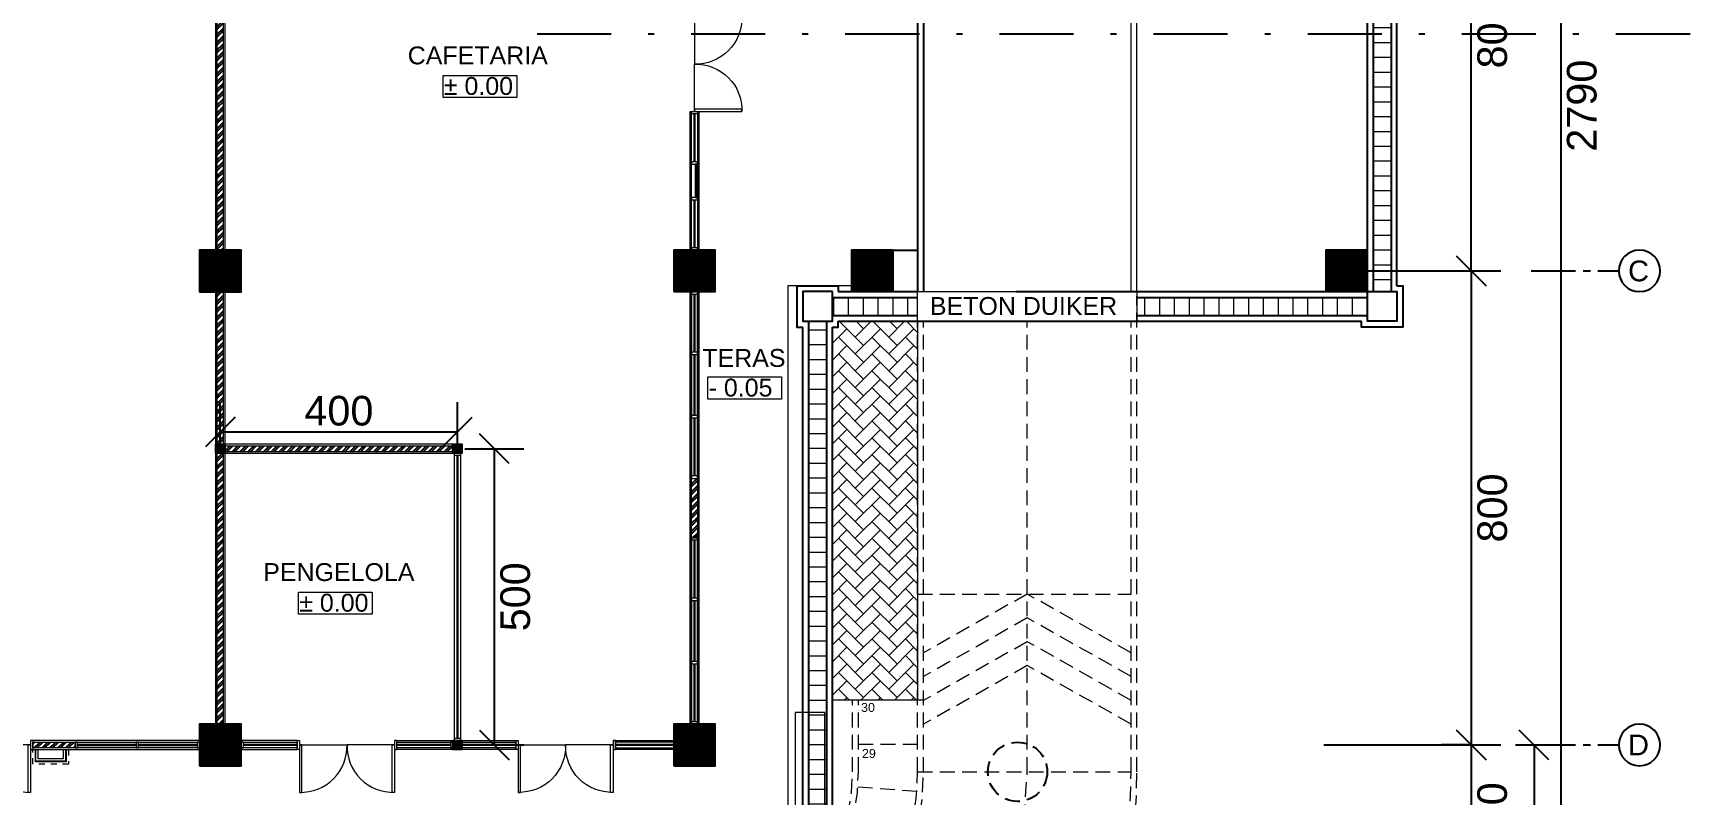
# Model space of a CAD drawing. Header units: inches. Extents: x 249 to 1192, y -18 to 440.
# Drawn here: x 794.19 to 822.01, y 248.33 to 261.19 of the extents above; entities that cross this region are included whole.
import ezdxf
from ezdxf.enums import TextEntityAlignment as Align

# ---------------------------------------------------------------- set-up
doc = ezdxf.new("R2010")
doc.units = ezdxf.units.IN
doc.header["$MEASUREMENT"] = 0
for name, pattern in [('CENTER2', [1.125, 0.75, -0.125, 0.125, -0.125]), ('DASHDOT', [1, 0.5, -0.25, 0, -0.25]), ('DASHED2', [0.375, 0.25, -0.125]), ('HIDDEN', [0.375, 0.25, -0.125])]:
    doc.linetypes.add(name, pattern=pattern)
for name, color, linetype, lineweight in [('ARSIR BETON', 8, 'Continuous', 0), ('ARSIR WARNA', 66, 'Continuous', 0), ('DIMENSI', 85, 'Continuous', 20), ('DINDING', 6, 'Continuous', 0), ('DINDING2', 137, 'Continuous', 20), ('KACA', 141, 'Continuous', 30), ('KUSEN', 16, 'Continuous', 15), ('PARTISI', 113, 'Continuous', 15), ('TEXT (KET. RUANG)', 7, 'Continuous', 5), ('TEXT (KETERANGAN)', 7, 'Continuous', 25)]:
    doc.layers.add(name, color=color, linetype=linetype, lineweight=lineweight)
for name, color, linetype in [('ARSIR DINDING', 64, 'Continuous'), ('AS', 15, 'CENTER2'), ('KANSTEEN', 204, 'Continuous'), ('KOLOM', 5, 'Continuous'), ('SALURAN', 117, 'Continuous')]:
    doc.layers.add(name, color=color, linetype=linetype)
doc.styles.add('S', font='SIMPLEX', dxfattribs={"width": 1.1})
doc.styles.get("Standard").update_dxf_attribs({"font": 'arial.ttf'})
doc.dimstyles.new('UK. GDG PERTEMUAN', dxfattribs={"dimtxt": 0.5, "dimasz": 0.5, "dimexe": 0.5, "dimexo": 0.05, "dimgap": 0.1, "dimtad": 2, "dimdec": 0, "dimlfac": 100, "dimzin": 0, "dimdsep": 46, "dimtxsty": 'Standard', "dimblk": 'OBLIQUE', "dimcen": 0.09, "dimclrd": 8, "dimclre": 256, "dimclrt": 256, "dimadec": 0, "dimazin": 0, "dimtfac": 1, "dimtdec": 0, "dimtofl": 0, "dimtmove": 0, "dimatfit": 3, "dimldrblk": 'OBLIQUE', "dimfxl": 0, "dimtolj": 1, "dimtzin": 0, "dimarcsym": 0})

# ---------------------------------------------------------------- blocks, each defined once
blk = doc.blocks.new('K1')
at = {"layer": 'ARSIR BETON'}
h = blk.add_hatch(dxfattribs=at)
h.set_pattern_fill('ANSI37', color=256, scale=0.15, style=0)
h.set_pattern_definition([(45, (258.37489, 277.120751), (-0.01325825, 0.01325825), []), (135, (258.37489, 277.120751), (-0.01325825, -0.01325825), [])])
h.paths.add_polyline_path([(259.125, 277.171), (259.125, 277.871), (258.425, 277.871), (258.425, 277.171)])
at = {"layer": 'KOLOM'}
blk.add_lwpolyline([(258.425, 277.171), (259.125, 277.171), (259.125, 277.871), (258.425, 277.871)], close=True, dxfattribs=at)
for points in [[(258.725, 277.571), (258.825, 277.471)], [(258.725, 277.471), (258.825, 277.571)]]:
    blk.add_lwpolyline(points, dxfattribs=at)
blk = doc.blocks.new('ELV. %%p 0.00')
at = {"layer": 'TEXT (KET. RUANG)', "color": 1}
blk.add_lwpolyline([(129.653, 342.974), (130.895, 342.974), (130.895, 342.601), (129.653, 342.601)], close=True, dxfattribs=at)
at = {"layer": 'TEXT (KET. RUANG)'}
blk.add_text('%%P 0.00', height=0.3015, dxfattribs=at).set_placement((129.664, 342.645))
blk = doc.blocks.new('P1')
for points in [[(-56.664, 234.186), (-56.664, 234.986), (-56.624, 234.986), (-56.624, 234.186), (-56.664, 234.186)], [(-55.064, 234.186), (-55.064, 234.986), (-55.104, 234.986), (-55.104, 234.186), (-55.064, 234.186)], [(-56.664, 234.186), (-55.864, 234.186)], [(-55.064, 234.186), (-55.864, 234.186)]]:
    blk.add_lwpolyline(points)
for points in [[(-56.704, 234.111), (-56.664, 234.111), (-56.664, 234.261), (-56.704, 234.261)], [(-55.024, 234.111), (-55.064, 234.111), (-55.064, 234.261), (-55.024, 234.261)]]:
    blk.add_lwpolyline(points, close=True)
for centre, start, end in [((-56.644, 234.206), 358.5312, 91.4688), ((-55.084, 234.206), 88.5312, 181.4688)]:
    blk.add_arc(centre, 0.78, start, end)
blk = doc.blocks.new('K2')
at = {"layer": 'ARSIR BETON'}
h = blk.add_hatch(dxfattribs=at)
h.set_pattern_fill('ANSI37', color=256, scale=0.1, style=0)
h.set_pattern_definition([(45, (-38.743626, 268.082874), (-0.0088388, 0.0088388), []), (135, (-38.743626, 268.082874), (-0.0088388, -0.0088388), [])])
h.paths.add_polyline_path([(-38.594, 268.233), (-38.744, 268.233), (-38.744, 268.083), (-38.594, 268.083)])
at = {"layer": 'KOLOM'}
blk.add_lwpolyline([(-38.744, 268.083), (-38.594, 268.083), (-38.594, 268.233), (-38.744, 268.233)], close=True, dxfattribs=at)
blk = doc.blocks.new('LT1')
at = {"layer": 'ARSIR DINDING'}
h = blk.add_hatch(dxfattribs=at)
h.set_pattern_fill('ANSI32', color=256, scale=0.25, style=0)
h.set_pattern_definition([(45, (719.057825, 114.5072), (-0.06629126, 0.06629126), []), (45, (719.10202, 114.5072), (-0.06629126, 0.06629126), [])])
h.paths.add_polyline_path([(723.033, 119.107), (719.183, 119.107), (719.183, 119.207), (723.033, 119.207)])
h.paths.add_polyline_path([(719.158, 114.507), (719.058, 114.507), (719.058, 129.807), (719.158, 129.807)])
h = blk.add_hatch(dxfattribs=at)
h.set_pattern_fill('ANSI32', color=256, scale=0.25, style=0)
h.set_pattern_definition([(45, (727.05808, 117.65746), (-0.066291, 0.066291), []), (45, (727.102275, 117.65746), (-0.066291, 0.066291), [])])
h.paths.add_polyline_path([(727.158, 118.657), (727.058, 118.657), (727.058, 117.657), (727.158, 117.657)])
h = blk.add_hatch(dxfattribs=at)
h.set_pattern_fill('ANSI32', color=256, scale=0.25, style=0)
h.set_pattern_definition([(45, (713.55808, 114.10694), (-0.0662913, 0.0662913), []), (45, (713.602275, 114.10694), (-0.0662913, 0.0662913), [])])
h.paths.add_polyline_path([(714.268, 114.207), (713.558, 114.207), (713.558, 114.107), (714.268, 114.107)])
h.paths.add_polyline_path([(716.658, 114.207), (715.948, 114.207), (715.948, 114.107), (716.658, 114.107)])
at = {"layer": 'ARSIR WARNA'}
h = blk.add_hatch(dxfattribs=at)
h.set_pattern_fill('AR-HBONE', color=15, scale=0.05, style=0)
h.set_pattern_definition([(45, (729.43257, 114.91391), (2e-17, 0.282843), [0.6, -0.2]), (135, (729.57399, 115.05533), (2e-17, 0.282843), [0.6, -0.2])])
h.paths.add_polyline_path([(729.772, 114.914), (729.433, 114.914), (729.433, 121.208), (729.533, 121.208), (729.533, 121.308), (730.872, 121.307), (730.872, 114.914)])
at = {"layer": 'DINDING2'}
h = blk.add_hatch(dxfattribs=at)
h.set_pattern_fill('_USER', color=23, scale=0.25, angle=90, style=0, pattern_type=0)
h.set_pattern_definition([(4e-15, (738.5591, 123.77625), (2e-17, -0.25), [])])
h.paths.add_polyline_path([(738.559, 121.808), (738.859, 121.808), (738.859, 142.656), (738.558, 142.656)])
h = blk.add_hatch(dxfattribs=at)
h.set_pattern_fill('_USER', color=23, scale=0.25, angle=90, style=0, pattern_type=0)
h.set_pattern_definition([(90, (711.45085, 121.40746), (-0.25, 2e-17), [])])
h.paths.add_polyline_path([(734.572, 121.707), (734.572, 121.407), (738.458, 121.407), (738.458, 121.707)])
h.paths.add_polyline_path([(730.872, 121.407), (730.872, 121.707), (729.433, 121.707), (729.433, 121.407)])
h = blk.add_hatch(dxfattribs=at)
h.set_pattern_fill('_USER', color=23, scale=0.25, angle=90, style=0, pattern_type=0)
h.set_pattern_definition([(4e-15, (729.0336, 106.67728), (2e-17, -0.25), [])])
h.paths.add_polyline_path([(729.033, 111.407), (729.334, 111.407), (729.334, 121.408), (729.033, 121.308)])
blk.add_lwpolyline([(727.058, 117.657), (727.158, 117.657), (727.158, 114.507), (727.058, 114.507)], close=True)
at = {"layer": 'ARSIR WARNA', "color": 15}
blk.add_lwpolyline([(729.772, 114.914), (729.433, 114.914), (729.433, 121.208), (729.533, 121.208), (729.533, 121.308), (730.872, 121.307), (730.872, 114.914)], close=True, dxfattribs=at)
at = {"layer": 'AS', "linetype": 'HIDDEN'}
blk.add_circle((732.558, 113.704), 0.5, dxfattribs=at)
at = {"layer": 'DINDING'}
blk.add_line((728.683, 121.908), (728.683, 111.657), dxfattribs=at)
for points in [[(734.472, 121.808), (734.472, 130.157)], [(734.572, 121.808), (734.572, 130.157)], [(730.872, 122.507), (730.872, 129.807), (728.683, 129.807)], [(727.183, 124.807), (727.183, 114.507), (727.033, 114.507), (727.033, 124.807)], [(729.758, 121.908), (728.683, 121.908)], [(729.333, 121.308), (729.333, 121.307)], [(738.858, 121.308), (738.858, 121.307)]]:
    blk.add_lwpolyline(points, dxfattribs=at)
for points in [[(719.033, 129.807), (719.183, 129.807), (719.183, 114.507), (719.033, 114.507)], [(734.572, 121.307), (730.872, 121.307), (730.872, 121.808), (734.572, 121.808)], [(719.183, 119.082), (723.033, 119.082), (723.033, 119.232), (719.183, 119.232)], [(725.908, 111.307), (729.308, 111.307), (729.308, 114.707), (728.808, 114.707), (728.808, 111.807), (725.908, 111.807)], [(715.948, 114.082), (720.406, 114.082), (720.406, 114.232), (715.948, 114.232)], [(722.086, 114.232), (724.093, 114.232), (724.093, 114.082), (722.086, 114.082)], [(725.773, 114.232), (726.758, 114.232), (726.758, 114.082), (725.773, 114.082)]]:
    blk.add_lwpolyline(points, close=True, dxfattribs=at)
at = {"layer": 'DINDING', "linetype": 'DASHED2'}
for points in [[(726.498, 109.206, 0.406069), (730.872, 113.704), (730.872, 121.732)], [(726.601, 105.507, 0.406069), (734.572, 113.704), (734.572, 121.732)], [(726.498, 107.356, 0.398259), (732.722, 113.704), (732.722, 121.307)], [(726.501, 109.106, 0.406069), (730.972, 113.704), (730.972, 121.307)], [(726.598, 105.607, 0.406069), (734.472, 113.704), (734.472, 121.307)], [(726.467, 110.305, 0.406069), (729.772, 113.704), (729.772, 114.914)], [(726.47, 110.205, 0.406069), (729.872, 113.704), (729.872, 114.914)]]:
    blk.add_lwpolyline(points, format="xyb", dxfattribs=at)
for points in [[(730.872, 116.704), (734.472, 116.704)], [(734.472, 115.715), (732.722, 116.704), (730.972, 115.715)], [(734.472, 115.313), (732.722, 116.302), (730.972, 115.313)], [(734.472, 114.91), (732.722, 115.9), (730.972, 114.91)], [(734.472, 114.508), (732.722, 115.497), (730.972, 114.508)], [(730.972, 114.914), (729.772, 114.914)], [(730.872, 114.164), (729.872, 114.164)], [(730.872, 113.704), (734.472, 113.704)], [(729.863, 113.45), (730.86, 113.377)]]:
    blk.add_lwpolyline(points, dxfattribs=at)
at = {"layer": 'DINDING2'}
for points in [[(719.158, 114.507), (719.058, 114.507), (719.058, 129.807), (719.158, 129.807)], [(723.033, 119.107), (719.183, 119.107), (719.183, 119.207), (723.033, 119.207)], [(723.158, 114.232), (723.058, 114.232), (723.058, 119.082), (723.158, 119.082)], [(718.758, 114.107), (715.948, 114.107), (715.948, 114.207), (718.758, 114.207)], [(720.406, 114.107), (719.458, 114.107), (719.458, 114.207), (720.406, 114.207)], [(724.093, 114.107), (722.086, 114.107), (722.086, 114.207), (724.093, 114.207)], [(726.758, 114.207), (725.773, 114.207), (725.773, 114.107), (726.758, 114.107)]]:
    blk.add_lwpolyline(points, close=True, dxfattribs=at)
blk.add_lwpolyline([(727.158, 124.807), (727.158, 114.507), (727.058, 114.507), (727.058, 124.807)], dxfattribs=at)
at = {"layer": 'KACA'}
for points in [[(727.108, 123.997), (727.108, 124.807)], [(727.138, 123.397), (727.138, 123.957)], [(727.108, 122.547), (727.108, 123.357)], [(727.108, 121.767), (727.108, 120.787)], [(727.108, 120.747), (727.108, 119.717)], [(727.108, 119.677), (727.108, 118.697)], [(723.108, 119.042), (723.108, 114.272)], [(727.108, 117.617), (727.108, 116.637)], [(727.108, 116.597), (727.108, 115.567)], [(727.108, 115.527), (727.108, 114.547)], [(719.498, 114.157), (720.406, 114.157)], [(722.086, 114.157), (722.993, 114.157)], [(723.183, 114.157), (724.093, 114.157)], [(725.773, 114.157), (726.758, 114.157)]]:
    blk.add_lwpolyline(points, dxfattribs=at)
for points in [[(716.698, 114.162), (717.688, 114.162), (717.688, 114.152), (716.698, 114.152)], [(718.718, 114.162), (717.728, 114.162), (717.728, 114.152), (718.718, 114.152)]]:
    blk.add_lwpolyline(points, close=True, dxfattribs=at)
at = {"layer": 'KANSTEEN'}
for points in [[(725.458, 138.507), (728.972, 138.507, -0.414214), (730.972, 136.507), (730.972, 121.808)], [(725.458, 138.407), (728.872, 138.407, -0.414214), (730.872, 136.407), (730.872, 121.808)]]:
    blk.add_lwpolyline(points, format="xyb", dxfattribs=at)
blk.add_lwpolyline([(730.458, 122.507), (730.872, 122.507)], dxfattribs=at)
at = {"layer": 'KUSEN'}
for points in [[(727.058, 124.847), (727.158, 124.847), (727.158, 122.507), (727.058, 122.507)], [(727.118, 123.397), (727.158, 123.397), (727.158, 123.957), (727.118, 123.957)], [(727.058, 118.657), (727.158, 118.657), (727.158, 121.807), (727.058, 121.807)], [(723.058, 119.082), (723.158, 119.082), (723.158, 114.232), (723.058, 114.232)], [(723.058, 119.082), (723.158, 119.082), (723.158, 119.042), (723.058, 119.042)], [(727.058, 114.507), (727.158, 114.507), (727.158, 117.657), (727.058, 117.657)], [(718.758, 114.107), (716.658, 114.107), (716.658, 114.207), (718.758, 114.207)], [(719.498, 114.207), (719.458, 114.207), (719.458, 114.107), (719.498, 114.107)], [(720.406, 114.107), (719.498, 114.107), (719.498, 114.207), (720.406, 114.207)], [(722.086, 114.207), (722.993, 114.207), (722.993, 114.107), (722.086, 114.107)], [(722.993, 114.107), (723.033, 114.107), (723.033, 114.207), (722.993, 114.207)], [(723.058, 114.272), (723.158, 114.272), (723.158, 114.232), (723.058, 114.232)]]:
    blk.add_lwpolyline(points, close=True, dxfattribs=at)
for points in [[(727.058, 123.957), (727.158, 123.957), (727.158, 123.997), (727.058, 123.997), (727.058, 123.957)], [(727.058, 123.357), (727.158, 123.357), (727.158, 123.397), (727.058, 123.397), (727.058, 123.357)], [(727.058, 122.507), (727.158, 122.507), (727.158, 122.547), (727.058, 122.547), (727.058, 122.507)], [(727.058, 121.767), (727.158, 121.767), (727.158, 121.807), (727.058, 121.807), (727.058, 121.767)], [(727.058, 120.747), (727.158, 120.747), (727.158, 120.787), (727.058, 120.787), (727.058, 120.747)], [(727.058, 119.677), (727.158, 119.677), (727.158, 119.717), (727.058, 119.717), (727.058, 119.677)], [(727.058, 118.657), (727.158, 118.657), (727.158, 118.697), (727.058, 118.697), (727.058, 118.657)], [(727.058, 117.617), (727.158, 117.617), (727.158, 117.657), (727.058, 117.657), (727.058, 117.617)], [(727.058, 116.597), (727.158, 116.597), (727.158, 116.637), (727.058, 116.637), (727.058, 116.597)], [(727.058, 115.527), (727.158, 115.527), (727.158, 115.567), (727.058, 115.567), (727.058, 115.527)], [(727.058, 114.507), (727.158, 114.507), (727.158, 114.547), (727.058, 114.547), (727.058, 114.507)], [(716.698, 114.107), (716.698, 114.207), (716.658, 114.207), (716.658, 114.107), (716.698, 114.107)], [(717.728, 114.107), (717.728, 114.207), (717.688, 114.207), (717.688, 114.107), (717.728, 114.107)], [(718.758, 114.107), (718.758, 114.207), (718.718, 114.207), (718.718, 114.107), (718.758, 114.107)]]:
    blk.add_lwpolyline(points, dxfattribs=at)
at = {"layer": 'PARTISI', "linetype": 'DASHED2', "ltscale": 0.1}
blk.add_lwpolyline([(716.548, 114.082), (716.548, 113.832), (715.948, 113.832), (715.948, 114.082)], dxfattribs=at)
at = {"layer": 'PARTISI'}
for points in [[(716.508, 114.082), (716.508, 113.872), (715.988, 113.872), (715.988, 114.082)], [(716.498, 114.082), (716.498, 113.882), (715.998, 113.882), (715.998, 114.082)], [(716.458, 114.082), (716.458, 113.922), (716.038, 113.922), (716.038, 114.082)]]:
    blk.add_lwpolyline(points, dxfattribs=at)
at = {"layer": 'SALURAN'}
for points in [[(738.458, 121.308), (738.458, 143.157)], [(738.958, 121.908), (738.958, 143.157)], [(738.558, 142.656), (738.558, 121.808)], [(738.858, 142.656), (738.858, 121.808)], [(728.833, 121.908), (728.833, 121.208), (728.933, 121.208)], [(728.833, 121.908), (729.533, 121.908), (729.533, 121.808)], [(738.958, 121.908), (739.058, 121.908), (739.058, 121.208), (738.358, 121.208), (738.358, 121.308)], [(729.433, 121.707), (730.872, 121.707)], [(729.533, 121.808), (730.872, 121.808)], [(732.533, 121.808), (738.958, 121.808)], [(734.572, 121.707), (738.458, 121.707)], [(729.033, 121.308), (729.033, 121.307)], [(729.033, 121.308), (729.033, 111.407)], [(729.333, 121.308), (729.333, 111.407)], [(729.433, 121.407), (730.872, 121.407)], [(729.433, 121.208), (729.533, 121.208), (729.533, 121.308)], [(729.533, 121.307), (738.358, 121.307)], [(734.572, 121.407), (738.458, 121.407)], [(728.933, 111.507), (728.933, 121.208)], [(729.433, 111.507), (729.433, 121.208)]]:
    blk.add_lwpolyline(points, dxfattribs=at)
for points in [[(729.433, 121.808), (728.933, 121.808), (728.933, 121.308), (729.433, 121.308)], [(738.458, 121.808), (738.958, 121.808), (738.958, 121.308), (738.458, 121.308)]]:
    blk.add_lwpolyline(points, close=True, dxfattribs=at)
at = {"layer": 'TEXT (KET. RUANG)', "color": 1}
blk.add_lwpolyline([(727.334, 120.368), (728.577, 120.368), (728.577, 119.995), (727.334, 119.995)], close=True, dxfattribs=at)
for p in [(593.215, -217.517), (590.776, -226.238)]:
    blk.add_blockref('ELV. %%p 0.00', p)
at = {"xscale": -1, "rotation": 180}
for p in [(757.776, 387.315), (761.777, 387.315), (761.777, 382.315)]:
    blk.add_blockref('K2', p, dxfattribs=at)
at = {"layer": 'KOLOM'}
for p in [(460.333, -155.364), (468.333, -155.363), (471.333, -155.363), (479.333, -155.363), (460.333, -163.364), (468.333, -163.363)]:
    blk.add_blockref('K1', p, dxfattribs=at)
at = {"layer": 'KUSEN', "xscale": -1}
for p, rotation in [((492.922, 181.511), 270), ((780.797, 348.343), 180)]:
    blk.add_blockref('P1', p, dxfattribs=dict(at, rotation=rotation))
at = {"layer": 'KUSEN', "rotation": 179.9999999999999}
for p in [(659.245, 348.343), (665.382, 348.343)]:
    blk.add_blockref('P1', p, dxfattribs=at)
at = {"layer": 'TEXT (KET. RUANG)'}
for s, height, p in [('CAFETARIA', 0.3015, (722.27, 125.644)), ('BETON DUIKER', 0.3015, (731.078, 121.415)), ('TERAS', 0.3015, (727.239, 120.538)), ('- 0.05', 0.3015, (727.346, 120.038)), ('PENGELOLA', 0.3015, (719.832, 116.924)), ('30', 0.1507, (729.917, 114.715)), ('29', 0.1507, (729.932, 113.939))]:
    blk.add_text(s, height=height, dxfattribs=at).set_placement(p)
blk = doc.blocks.new('_Oblique')
at = {"color": 0, "linetype": 'ByBlock', "lineweight": -2}
blk.add_line((-0.5, -0.5), (0.5, 0.5), dxfattribs=at)
blk = doc.blocks.new('*D230')
at = {"layer": 'DEFPOINTS', "color": 0}
for p in [(816.353, 265.171), (818.456, 265.171), (816.353, 257.171)]:
    blk.add_point(p, dxfattribs=at)
at = {"layer": 'DIMENSI', "lineweight": -2}
for p, q in [((816.403, 265.171), (818.956, 265.171)), ((816.403, 257.171), (818.956, 257.171))]:
    blk.add_line(p, q, dxfattribs=at)
at = {"layer": 'DIMENSI', "color": 8, "lineweight": -2}
blk.add_line((818.456, 257.171), (818.456, 265.171), dxfattribs=at)
at = {"layer": 'DIMENSI', "color": 8, "lineweight": -2, "xscale": 0.5, "yscale": 0.5, "zscale": 0.5}
for p, rotation in [((818.456, 265.171), 90), ((818.456, 257.171), 270)]:
    blk.add_blockref('_Oblique', p, dxfattribs=dict(at, rotation=rotation))
at = {"layer": 'DIMENSI', "insert": (818.811, 261.171), "char_height": 0.5, "attachment_point": 5, "rotation": 90}
blk.add_mtext('\\A1;800', dxfattribs=at)
blk = doc.blocks.new('*D231')
at = {"layer": 'DEFPOINTS', "color": 0}
for p in [(816.353, 257.171), (815.918, 249.171), (818.456, 249.171)]:
    blk.add_point(p, dxfattribs=at)
at = {"layer": 'DIMENSI', "lineweight": -2}
for p, q in [((816.403, 257.171), (818.956, 257.171)), ((815.968, 249.171), (818.956, 249.171))]:
    blk.add_line(p, q, dxfattribs=at)
at = {"layer": 'DIMENSI', "color": 8, "lineweight": -2}
blk.add_line((818.456, 257.171), (818.456, 249.171), dxfattribs=at)
at = {"layer": 'DIMENSI', "color": 8, "lineweight": -2, "xscale": 0.5, "yscale": 0.5, "zscale": 0.5}
for p, rotation in [((818.456, 257.171), 90), ((818.456, 249.171), 270)]:
    blk.add_blockref('_Oblique', p, dxfattribs=dict(at, rotation=rotation))
at = {"layer": 'DIMENSI', "insert": (818.811, 253.171), "char_height": 0.5, "attachment_point": 5, "rotation": 90}
blk.add_mtext('\\A1;800', dxfattribs=at)
blk = doc.blocks.new('*D232')
at = {"layer": 'DEFPOINTS', "color": 0}
for p in [(818.456, 249.171), (815.918, 246.746), (818.456, 246.746)]:
    blk.add_point(p, dxfattribs=at)
at = {"layer": 'DIMENSI', "lineweight": -2}
for p, q in [((818.406, 249.171), (817.956, 249.171)), ((815.968, 246.746), (818.956, 246.746))]:
    blk.add_line(p, q, dxfattribs=at)
at = {"layer": 'DIMENSI', "color": 8, "lineweight": -2}
blk.add_line((818.456, 249.171), (818.456, 246.746), dxfattribs=at)
at = {"layer": 'DIMENSI', "color": 8, "lineweight": -2, "xscale": 0.5, "yscale": 0.5, "zscale": 0.5}
for p, rotation in [((818.456, 249.171), 90), ((818.456, 246.746), 270)]:
    blk.add_blockref('_Oblique', p, dxfattribs=dict(at, rotation=rotation))
at = {"layer": 'DIMENSI', "insert": (818.811, 247.959), "char_height": 0.5, "attachment_point": 5, "rotation": 90}
blk.add_mtext('\\A1;240', dxfattribs=at)
blk = doc.blocks.new('NAV')
blk.add_circle((0, -0.4), 0.35)
at = {"style": 'S', "width": 0.75, "flags": 4}
blk.add_attdef('AV', text='', height=0.3, dxfattribs=at).set_placement((0, -0.4), align=Align.MIDDLE)
blk = doc.blocks.new('*D233')
at = {"layer": 'DEFPOINTS', "color": 0}
for p in [(817.679, 273.171), (817.679, 246.746), (819.966, 246.746)]:
    blk.add_point(p, dxfattribs=at)
at = {"layer": 'DIMENSI', "lineweight": -2}
for p, q in [((817.729, 273.171), (820.466, 273.171)), ((817.729, 246.746), (820.466, 246.746))]:
    blk.add_line(p, q, dxfattribs=at)
at = {"layer": 'DIMENSI', "color": 8, "lineweight": -2}
blk.add_line((819.966, 273.171), (819.966, 246.746), dxfattribs=at)
at = {"layer": 'DIMENSI', "color": 8, "lineweight": -2, "xscale": 0.5, "yscale": 0.5, "zscale": 0.5}
for p, rotation in [((819.966, 273.171), 90), ((819.966, 246.746), 270)]:
    blk.add_blockref('_Oblique', p, dxfattribs=dict(at, rotation=rotation))
at = {"layer": 'DIMENSI', "insert": (820.322, 259.959), "char_height": 0.5, "attachment_point": 5, "rotation": 90}
blk.add_mtext('\\A1;2790', dxfattribs=at)
blk = doc.blocks.new('*D234')
at = {"layer": 'DEFPOINTS', "color": 0}
for p in [(819.151, 249.171), (819.151, 240.172), (819.516, 240.172)]:
    blk.add_point(p, dxfattribs=at)
at = {"layer": 'DIMENSI', "lineweight": -2}
for p, q in [((819.201, 249.171), (820.016, 249.171)), ((819.201, 240.172), (820.016, 240.172))]:
    blk.add_line(p, q, dxfattribs=at)
at = {"layer": 'DIMENSI', "color": 8, "lineweight": -2}
blk.add_line((819.516, 249.171), (819.516, 240.172), dxfattribs=at)
at = {"layer": 'DIMENSI', "color": 8, "lineweight": -2, "xscale": 0.5, "yscale": 0.5, "zscale": 0.5}
for p, rotation in [((819.516, 249.171), 90), ((819.516, 240.172), 270)]:
    blk.add_blockref('_Oblique', p, dxfattribs=dict(at, rotation=rotation))
at = {"layer": 'DIMENSI', "insert": (819.872, 244.671), "char_height": 0.5, "attachment_point": 5, "rotation": 90}
blk.add_mtext('\\A1;900', dxfattribs=at)
blk = doc.blocks.new('*D242')
at = {"layer": 'DEFPOINTS', "color": 0}
for p in [(801.428, 254.171), (801.428, 249.171), (801.975, 249.171)]:
    blk.add_point(p, dxfattribs=at)
at = {"layer": 'DIMENSI', "lineweight": -2}
for p, q in [((801.478, 254.171), (802.475, 254.171)), ((801.478, 249.171), (802.475, 249.171))]:
    blk.add_line(p, q, dxfattribs=at)
at = {"layer": 'DIMENSI', "color": 8, "lineweight": -2}
blk.add_line((801.975, 254.171), (801.975, 249.171), dxfattribs=at)
at = {"layer": 'DIMENSI', "color": 8, "lineweight": -2, "xscale": 0.5, "yscale": 0.5, "zscale": 0.5}
for p, rotation in [((801.975, 254.171), 90), ((801.975, 249.171), 270)]:
    blk.add_blockref('_Oblique', p, dxfattribs=dict(at, rotation=rotation))
at = {"layer": 'DIMENSI', "insert": (802.33, 251.671), "char_height": 0.5, "attachment_point": 5, "rotation": 90}
blk.add_mtext('\\A1;500', dxfattribs=at)
blk = doc.blocks.new('*D243')
at = {"layer": 'DEFPOINTS', "color": 0}
for p in [(801.353, 254.454), (797.352, 254.171), (801.353, 254.171)]:
    blk.add_point(p, dxfattribs=at)
at = {"layer": 'DIMENSI', "lineweight": -2}
for p, q in [((797.352, 254.221), (797.352, 254.954)), ((801.353, 254.221), (801.353, 254.954))]:
    blk.add_line(p, q, dxfattribs=at)
at = {"layer": 'DIMENSI', "color": 8, "lineweight": -2}
blk.add_line((797.352, 254.454), (801.353, 254.454), dxfattribs=at)
at = {"layer": 'DIMENSI', "color": 8, "lineweight": -2, "xscale": 0.5, "yscale": 0.5, "zscale": 0.5, "rotation": 180}
blk.add_blockref('_Oblique', (797.352, 254.454), dxfattribs=at)
at = {"layer": 'DIMENSI', "color": 8, "lineweight": -2, "xscale": 0.5, "yscale": 0.5, "zscale": 0.5}
blk.add_blockref('_Oblique', (801.353, 254.454), dxfattribs=at)
at = {"layer": 'DIMENSI', "insert": (799.353, 254.809), "char_height": 0.5, "attachment_point": 5}
blk.add_mtext('\\A1;400', dxfattribs=at)

msp = doc.modelspace()

# ---------------------------------------------------------------- linework, layer by layer
at = {"layer": 'AS'}
for points in [[(819.4664, 257.1711), (820.9437, 257.1711)], [(819.4664, 249.1711), (820.9437, 249.1711)]]:
    msp.add_lwpolyline(points, dxfattribs=at)
at = {"layer": 'TEXT (KETERANGAN)', "linetype": 'DASHDOT', "ltscale": 2.5}
msp.add_lwpolyline([(802.6959, 261.1708), (824.2465, 261.1708)], dxfattribs=at)

# ---------------------------------------------------------------- block references
msp.add_blockref('LT1', (78.2446, 135.0136))
at = {"layer": 'TEXT (KETERANGAN)'}
ref = msp.add_blockref('NAV', (821.2937, 257.5711), dxfattribs=dict(at, xscale=-1))
ref.add_attrib('AV', 'C', dxfattribs={"layer": '0', "height": 0.35, "flags": 4}).set_placement((821.2772, 257.1711), align=Align.MIDDLE)
ref = msp.add_blockref('NAV', (821.2937, 249.5711), dxfattribs=dict(at, xscale=-1))
ref.add_attrib('AV', 'D', dxfattribs={"layer": '0', "height": 0.35, "flags": 4}).set_placement((821.2772, 249.1711), align=Align.MIDDLE)

# ---------------------------------------------------------------- dimensions: what is measured, and where the dimension line sits
at = {"layer": 'DIMENSI'}
for base, p1, p2, text, picture, middle in [((819.9664, 246.7461), (817.6795, 273.1711), (817.6795, 246.7461), '2790', '*D233', (820.3217, 259.9586)), ((818.4561, 246.7461), (818.4561, 249.1711), (815.9184, 246.7461), '240', '*D232', (818.8114, 247.9586))]:
    dim = msp.add_linear_dim(base=base, p1=p1, p2=p2, angle=90, text=text, dimstyle='UK. GDG PERTEMUAN', dxfattribs=at)
    dim.commit()
    dim.dimension.update_dxf_attribs({"geometry": picture, "text_midpoint": middle})
for base, p1, p2, picture, middle in [((818.4561, 265.1711), (816.3527, 257.1711), (816.3527, 265.1711), '*D230', (818.8114, 261.1711)), ((818.4561, 249.1711), (816.3527, 257.1711), (815.9184, 249.1711), '*D231', (818.8114, 253.1711)), ((801.9746, 249.1706), (801.4276, 254.1708), (801.4276, 249.1706), '*D242', (802.3299, 251.6707)), ((819.5164, 240.1716), (819.1514, 249.1706), (819.1514, 240.1716), '*D234', (819.8717, 244.6711))]:
    dim = msp.add_linear_dim(base=base, p1=p1, p2=p2, angle=90, dimstyle='UK. GDG PERTEMUAN', dxfattribs=at)
    dim.commit()
    dim.dimension.update_dxf_attribs({"geometry": picture, "text_midpoint": middle})
dim = msp.add_linear_dim(base=(801.3526, 254.4538), p1=(797.3525, 254.1708), p2=(801.3526, 254.1708), dimstyle='UK. GDG PERTEMUAN', dxfattribs=at)
dim.commit()
dim.dimension.update_dxf_attribs({"geometry": '*D243', "text_midpoint": (799.3525, 254.809)})

doc.saveas('drawing.dxf')
